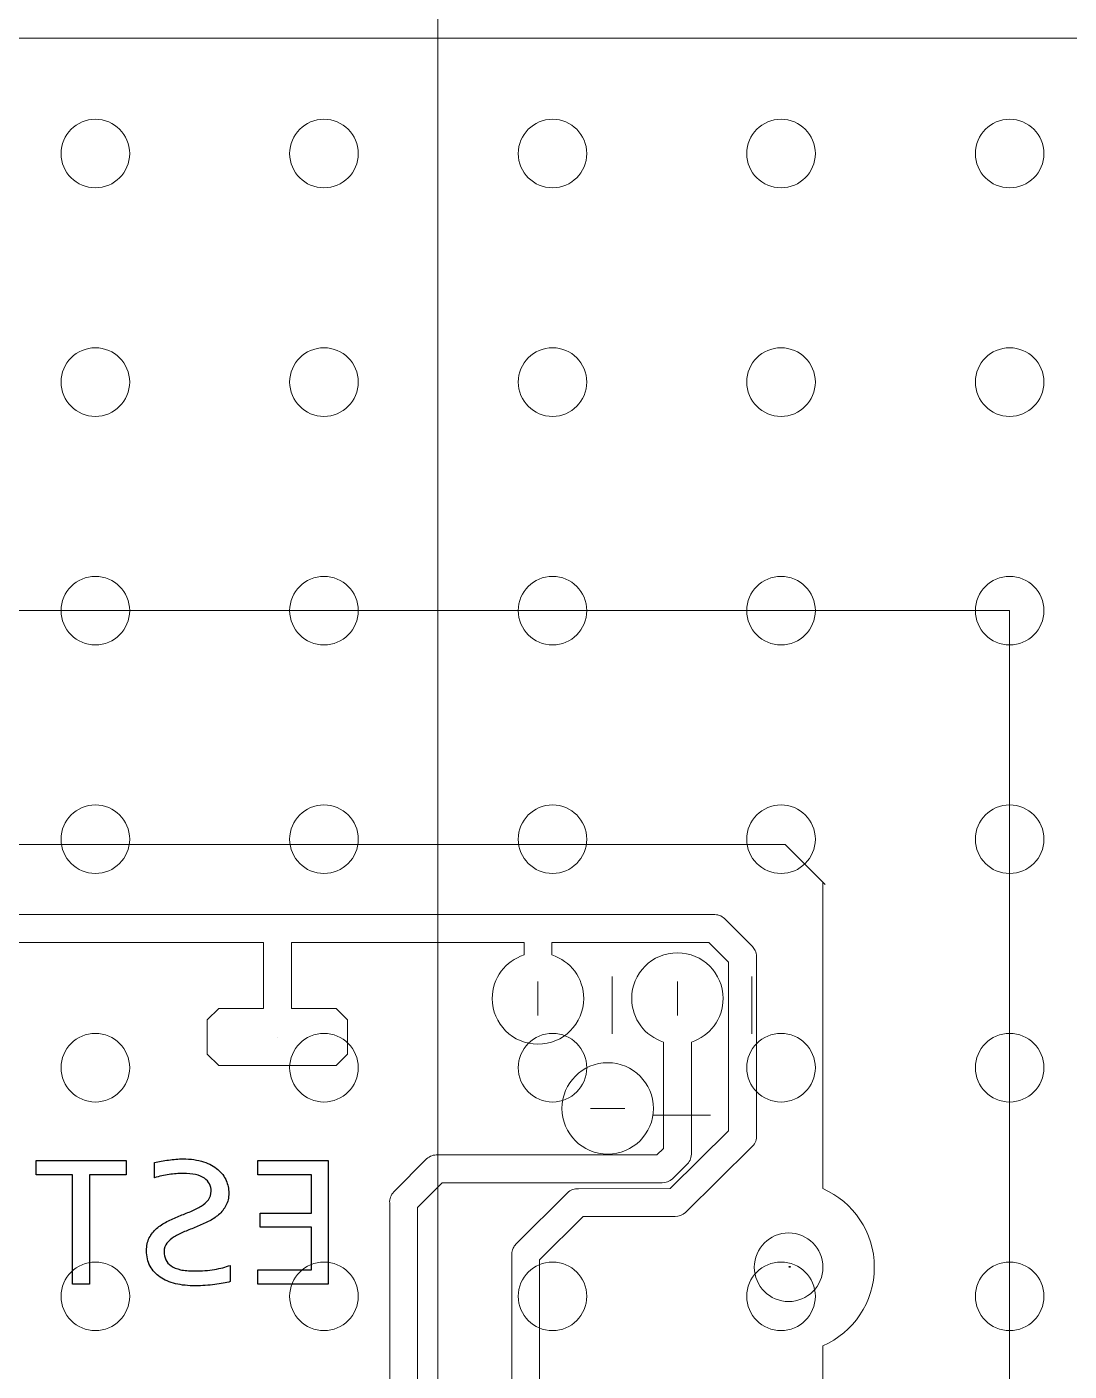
# Model space of a CAD drawing. Header units: millimetres. Extents: x -343 to 152, y -236 to 152.
# Drawn here: x -18.1 to 27.5, y -58.4 to 0.4 of the extents above; entities that cross this region are included whole.
import ezdxf

# ---------------------------------------------------------------- set-up
doc = ezdxf.new("R2010")
doc.units = ezdxf.units.MM
doc.header["$MEASUREMENT"] = 0
doc.layers.add('Layer 1', color=7, linetype='Continuous')

msp = doc.modelspace()

# ---------------------------------------------------------------- linework, layer by layer
at = {"layer": 'Layer 1', "color": 202, "lineweight": 9}
msp.add_ellipse((15.2716, -53.8397), major_axis=(0, 1.5), ratio=1, dxfattribs=at)
at = {"layer": 'Layer 1', "color": 1, "lineweight": 20}
msp.add_open_spline([(-152.5693, -152.5693), (-152.5693, -152.5693), (152.4307, -152.5693), (152.4307, -152.5693), (152.4307, -152.5693), (152.4307, 152.4307), (152.4307, 152.4307), (152.4307, 152.4307), (-152.5693, 152.4307), (-152.5693, 152.4307), (-152.5693, 152.4307), (-152.5693, -152.5693), (-152.5693, -152.5693)], degree=3, knots=[0, 0, 0, 0, 0.25, 0.25, 0.25, 0.5, 0.5, 0.5, 0.75, 0.75, 0.75, 1, 1, 1, 1], dxfattribs=at)
for points in [[(-0.0694, 144.889), (-0.0694, 144.889), (-0.0694, -135.111), (-0.0694, -135.111)], [(-135.0579, -0.0694), (-135.0579, -0.0694), (144.9421, -0.0694), (144.9421, -0.0694)]]:
    msp.add_open_spline(points, degree=3, dxfattribs=at)
at = {"layer": 'Layer 1', "color": 253, "lineweight": 9}
for points in [[(-15.0579, -3.611), (-15.8864, -3.611), (-16.5579, -4.2826), (-16.5579, -5.1109), (-16.5579, -5.9393), (-15.8864, -6.611), (-15.0579, -6.611), (-14.2295, -6.611), (-13.558, -5.9393), (-13.558, -5.1109), (-13.558, -4.2826), (-14.2295, -3.611), (-15.0579, -3.611)], [(-5.058, -3.611), (-5.8863, -3.611), (-6.558, -4.2826), (-6.558, -5.1109), (-6.558, -5.9393), (-5.8863, -6.611), (-5.058, -6.611), (-4.2296, -6.611), (-3.5579, -5.9393), (-3.5579, -5.1109), (-3.5579, -4.2826), (-4.2296, -3.611), (-5.058, -3.611)], [(4.9421, -3.611), (4.1137, -3.611), (3.442, -4.2826), (3.442, -5.1109), (3.442, -5.9393), (4.1137, -6.611), (4.9421, -6.611), (5.7705, -6.611), (6.442, -5.9393), (6.442, -5.1109), (6.442, -4.2826), (5.7705, -3.611), (4.9421, -3.611)], [(14.942, -3.611), (14.1136, -3.611), (13.4421, -4.2826), (13.4421, -5.1109), (13.4421, -5.9393), (14.1136, -6.611), (14.942, -6.611), (15.7704, -6.611), (16.4421, -5.9393), (16.4421, -5.1109), (16.4421, -4.2826), (15.7704, -3.611), (14.942, -3.611)], [(24.9421, -3.611), (24.1137, -3.611), (23.442, -4.2826), (23.442, -5.1109), (23.442, -5.9393), (24.1137, -6.611), (24.9421, -6.611), (25.7704, -6.611), (26.4421, -5.9393), (26.4421, -5.1109), (26.4421, -4.2826), (25.7704, -3.611), (24.9421, -3.611)], [(-15.0579, -13.6109), (-15.8864, -13.6109), (-16.5579, -14.2826), (-16.5579, -15.111), (-16.5579, -15.9394), (-15.8864, -16.6109), (-15.0579, -16.6109), (-14.2295, -16.6109), (-13.558, -15.9394), (-13.558, -15.111), (-13.558, -14.2826), (-14.2295, -13.6109), (-15.0579, -13.6109)], [(-5.058, -13.6109), (-5.8863, -13.6109), (-6.558, -14.2826), (-6.558, -15.111), (-6.558, -15.9394), (-5.8863, -16.6109), (-5.058, -16.6109), (-4.2296, -16.6109), (-3.5579, -15.9394), (-3.5579, -15.111), (-3.5579, -14.2826), (-4.2296, -13.6109), (-5.058, -13.6109)], [(4.9421, -13.6109), (4.1137, -13.6109), (3.442, -14.2826), (3.442, -15.111), (3.442, -15.9394), (4.1137, -16.6109), (4.9421, -16.6109), (5.7705, -16.6109), (6.442, -15.9394), (6.442, -15.111), (6.442, -14.2826), (5.7705, -13.6109), (4.9421, -13.6109)], [(14.942, -13.6109), (14.1136, -13.6109), (13.4421, -14.2826), (13.4421, -15.111), (13.4421, -15.9394), (14.1136, -16.6109), (14.942, -16.6109), (15.7704, -16.6109), (16.4421, -15.9394), (16.4421, -15.111), (16.4421, -14.2826), (15.7704, -13.6109), (14.942, -13.6109)], [(24.9421, -13.6109), (24.1137, -13.6109), (23.442, -14.2826), (23.442, -15.111), (23.442, -15.9394), (24.1137, -16.6109), (24.9421, -16.6109), (25.7704, -16.6109), (26.4421, -15.9394), (26.4421, -15.111), (26.4421, -14.2826), (25.7704, -13.6109), (24.9421, -13.6109)], [(-15.0579, -23.611), (-15.8864, -23.611), (-16.5579, -24.2825), (-16.5579, -25.1109), (-16.5579, -25.9394), (-15.8864, -26.6109), (-15.0579, -26.6109), (-14.2295, -26.6109), (-13.558, -25.9394), (-13.558, -25.1109), (-13.558, -24.2825), (-14.2295, -23.611), (-15.0579, -23.611)], [(-5.058, -23.611), (-5.8863, -23.611), (-6.558, -24.2825), (-6.558, -25.1109), (-6.558, -25.9394), (-5.8863, -26.6109), (-5.058, -26.6109), (-4.2296, -26.6109), (-3.5579, -25.9394), (-3.5579, -25.1109), (-3.5579, -24.2825), (-4.2296, -23.611), (-5.058, -23.611)], [(4.9421, -23.611), (4.1137, -23.611), (3.442, -24.2825), (3.442, -25.1109), (3.442, -25.9394), (4.1137, -26.6109), (4.9421, -26.6109), (5.7705, -26.6109), (6.442, -25.9394), (6.442, -25.1109), (6.442, -24.2825), (5.7705, -23.611), (4.9421, -23.611)], [(14.942, -23.611), (14.1136, -23.611), (13.4421, -24.2825), (13.4421, -25.1109), (13.4421, -25.9394), (14.1136, -26.6109), (14.942, -26.6109), (15.7704, -26.6109), (16.4421, -25.9394), (16.4421, -25.1109), (16.4421, -24.2825), (15.7704, -23.611), (14.942, -23.611)], [(24.9421, -23.611), (24.1137, -23.611), (23.442, -24.2825), (23.442, -25.1109), (23.442, -25.9394), (24.1137, -26.6109), (24.9421, -26.6109), (25.7704, -26.6109), (26.4421, -25.9394), (26.4421, -25.1109), (26.4421, -24.2825), (25.7704, -23.611), (24.9421, -23.611)], [(-15.0579, -33.6109), (-15.8864, -33.6109), (-16.5579, -34.2826), (-16.5579, -35.111), (-16.5579, -35.9393), (-15.8864, -36.611), (-15.0579, -36.611), (-14.2295, -36.611), (-13.558, -35.9393), (-13.558, -35.111), (-13.558, -34.2826), (-14.2295, -33.6109), (-15.0579, -33.6109)], [(-5.058, -33.6109), (-5.8863, -33.6109), (-6.558, -34.2826), (-6.558, -35.111), (-6.558, -35.9393), (-5.8863, -36.611), (-5.058, -36.611), (-4.2296, -36.611), (-3.5579, -35.9393), (-3.5579, -35.111), (-3.5579, -34.2826), (-4.2296, -33.6109), (-5.058, -33.6109)], [(4.9421, -33.6109), (4.1137, -33.6109), (3.442, -34.2826), (3.442, -35.111), (3.442, -35.9393), (4.1137, -36.611), (4.9421, -36.611), (5.7705, -36.611), (6.442, -35.9393), (6.442, -35.111), (6.442, -34.2826), (5.7705, -33.6109), (4.9421, -33.6109)], [(14.942, -33.6109), (14.1136, -33.6109), (13.4421, -34.2826), (13.4421, -35.111), (13.4421, -35.9393), (14.1136, -36.611), (14.942, -36.611), (15.7704, -36.611), (16.4421, -35.9393), (16.4421, -35.111), (16.4421, -34.2826), (15.7704, -33.6109), (14.942, -33.6109)], [(24.9421, -33.6109), (24.1137, -33.6109), (23.442, -34.2826), (23.442, -35.111), (23.442, -35.9393), (24.1137, -36.611), (24.9421, -36.611), (25.7704, -36.611), (26.4421, -35.9393), (26.4421, -35.111), (26.4421, -34.2826), (25.7704, -33.6109), (24.9421, -33.6109)], [(-15.0579, -43.611), (-15.8864, -43.611), (-16.5579, -44.2825), (-16.5579, -45.1109), (-16.5579, -45.9394), (-15.8864, -46.6109), (-15.0579, -46.6109), (-14.2295, -46.6109), (-13.558, -45.9394), (-13.558, -45.1109), (-13.558, -44.2825), (-14.2295, -43.611), (-15.0579, -43.611)], [(-5.058, -43.611), (-5.8863, -43.611), (-6.558, -44.2825), (-6.558, -45.1109), (-6.558, -45.9394), (-5.8863, -46.6109), (-5.058, -46.6109), (-4.2296, -46.6109), (-3.5579, -45.9394), (-3.5579, -45.1109), (-3.5579, -44.2825), (-4.2296, -43.611), (-5.058, -43.611)], [(4.9421, -43.611), (4.1137, -43.611), (3.442, -44.2825), (3.442, -45.1109), (3.442, -45.9394), (4.1137, -46.6109), (4.9421, -46.6109), (5.7705, -46.6109), (6.442, -45.9394), (6.442, -45.1109), (6.442, -44.2825), (5.7705, -43.611), (4.9421, -43.611)], [(14.942, -43.611), (14.1136, -43.611), (13.4421, -44.2825), (13.4421, -45.1109), (13.4421, -45.9394), (14.1136, -46.6109), (14.942, -46.6109), (15.7704, -46.6109), (16.4421, -45.9394), (16.4421, -45.1109), (16.4421, -44.2825), (15.7704, -43.611), (14.942, -43.611)], [(24.9421, -43.611), (24.1137, -43.611), (23.442, -44.2825), (23.442, -45.1109), (23.442, -45.9394), (24.1137, -46.6109), (24.9421, -46.6109), (25.7704, -46.6109), (26.4421, -45.9394), (26.4421, -45.1109), (26.4421, -44.2825), (25.7704, -43.611), (24.9421, -43.611)], [(-15.0579, -53.6109), (-15.8864, -53.6109), (-16.5579, -54.2826), (-16.5579, -55.1109), (-16.5579, -55.9393), (-15.8864, -56.611), (-15.0579, -56.611), (-14.2295, -56.611), (-13.558, -55.9393), (-13.558, -55.1109), (-13.558, -54.2826), (-14.2295, -53.6109), (-15.0579, -53.6109)], [(-5.058, -53.6109), (-5.8863, -53.6109), (-6.558, -54.2826), (-6.558, -55.1109), (-6.558, -55.9393), (-5.8863, -56.611), (-5.058, -56.611), (-4.2296, -56.611), (-3.5579, -55.9393), (-3.5579, -55.1109), (-3.5579, -54.2826), (-4.2296, -53.6109), (-5.058, -53.6109)], [(4.9421, -53.6109), (4.1137, -53.6109), (3.442, -54.2826), (3.442, -55.1109), (3.442, -55.9393), (4.1137, -56.611), (4.9421, -56.611), (5.7705, -56.611), (6.442, -55.9393), (6.442, -55.1109), (6.442, -54.2826), (5.7705, -53.6109), (4.9421, -53.6109)], [(14.942, -53.6109), (14.1136, -53.6109), (13.4421, -54.2826), (13.4421, -55.1109), (13.4421, -55.9393), (14.1136, -56.611), (14.942, -56.611), (15.7704, -56.611), (16.4421, -55.9393), (16.4421, -55.1109), (16.4421, -54.2826), (15.7704, -53.6109), (14.942, -53.6109)], [(24.9421, -53.6109), (24.1137, -53.6109), (23.442, -54.2826), (23.442, -55.1109), (23.442, -55.9393), (24.1137, -56.611), (24.9421, -56.611), (25.7704, -56.611), (26.4421, -55.9393), (26.4421, -55.1109), (26.4421, -54.2826), (25.7704, -53.6109), (24.9421, -53.6109)]]:
    msp.add_open_spline(points, degree=3, knots=[0, 0, 0, 0, 0.25, 0.25, 0.25, 0.5, 0.5, 0.5, 0.75, 0.75, 0.75, 1, 1, 1, 1], dxfattribs=at)
at = {"layer": 'Layer 1', "lineweight": 9}
for points, knots in [([(24.9421, -125.1109), (24.9421, -125.1109), (24.9421, -25.1109), (24.9421, -25.1109), (24.9421, -25.1109), (-125.0579, -25.1109), (-125.0579, -25.1109), (-125.0579, -25.1109), (-125.0579, -125.1109), (-125.0579, -125.1109), (-125.0579, -125.1109), (24.9421, -125.1109), (24.9421, -125.1109)], [0, 0, 0, 0, 0.25, 0.25, 0.25, 0.5, 0.5, 0.5, 0.75, 0.75, 0.75, 1, 1, 1, 1]), ([(6.3067, -42.0809), (6.3067, -43.1855), (5.4113, -44.0809), (4.3067, -44.0809), (3.2021, -44.0809), (2.3067, -43.1855), (2.3067, -42.0809), (2.3067, -41.1889), (2.8906, -40.4334), (3.6971, -40.1756), (3.6971, -40.1756), (3.6971, -39.6263), (3.6971, -39.6263), (3.6971, -39.6263), (-6.4835, -39.6265), (-6.4835, -39.6265), (-6.4835, -39.6265), (-6.4835, -42.5167), (-6.4835, -42.5167), (-6.4835, -42.5167), (-4.5249, -42.5167), (-4.5249, -42.5167), (-4.5249, -42.5167), (-4.0249, -43.0167), (-4.0249, -43.0167), (-4.0249, -43.0167), (-4.0249, -44.5167), (-4.0249, -44.5167), (-4.0249, -44.5167), (-4.5249, -45.0167), (-4.5249, -45.0167), (-4.5249, -45.0167), (-9.6613, -45.0167), (-9.6613, -45.0167), (-9.6613, -45.0167), (-10.1613, -44.5167), (-10.1613, -44.5167), (-10.1613, -44.5167), (-10.1613, -43.0167), (-10.1613, -43.0167), (-10.1613, -43.0167), (-9.6613, -42.5167), (-9.6613, -42.5167), (-9.6613, -42.5167), (-7.7027, -42.5167), (-7.7027, -42.5167), (-7.7027, -42.5167), (-7.7027, -39.6265), (-7.7027, -39.6265), (-7.7027, -39.6265), (-25.3817, -39.6269), (-25.3817, -39.6269), (-25.3817, -39.6269), (-33.6838, -47.9298), (-33.6838, -47.9298), (-33.6838, -47.9298), (-33.6832, -54.8824), (-33.6832, -54.8824), (-33.6683, -55.0554), (-33.727, -55.2336), (-33.8594, -55.366), (-33.8594, -55.366), (-69.7607, -91.2673), (-69.7607, -91.2673), (-69.7607, -91.2673), (-69.7607, -96.5824), (-69.7607, -96.5824), (-69.7607, -96.6741), (-69.781, -96.761), (-69.8174, -96.8392), (-69.8524, -96.9128), (-69.8857, -96.9558), (-69.9414, -97.0155), (-69.9414, -97.0155), (-71.9429, -99.017), (-71.9429, -99.017), (-71.9429, -99.017), (-71.9429, -99.1141), (-71.9429, -99.1141), (-71.9429, -99.1141), (-71.8025, -99.1141), (-71.8025, -99.1141), (-71.8025, -99.1141), (-71.3025, -99.6141), (-71.3025, -99.6141), (-71.3025, -99.6141), (-71.3025, -104.7505), (-71.3025, -104.7505), (-71.3025, -104.7505), (-71.8025, -105.2505), (-71.8025, -105.2505), (-71.8025, -105.2505), (-73.3025, -105.2505), (-73.3025, -105.2505), (-73.3025, -105.2505), (-73.8025, -104.7505), (-73.8025, -104.7505), (-73.8025, -104.7505), (-73.8025, -99.6141), (-73.8025, -99.6141), (-73.8025, -99.6141), (-73.3025, -99.1141), (-73.3025, -99.1141), (-73.3025, -99.1141), (-73.1621, -99.1141), (-73.1621, -99.1141), (-73.1621, -99.1141), (-73.1621, -98.7646), (-73.1621, -98.7646), (-73.1621, -98.6729), (-73.1418, -98.586), (-73.1054, -98.5078), (-73.0704, -98.4342), (-73.0371, -98.3912), (-72.9814, -98.3315), (-72.9814, -98.3315), (-70.9799, -96.33), (-70.9799, -96.33), (-70.9799, -96.33), (-70.9799, -91.0149), (-70.9799, -91.0149), (-70.9799, -90.9232), (-70.9596, -90.8363), (-70.9232, -90.7581), (-70.8882, -90.6845), (-70.8549, -90.6415), (-70.7992, -90.5818), (-70.7992, -90.5818), (-34.8976, -54.6802), (-34.8976, -54.6802), (-34.8976, -54.6802), (-34.8982, -47.7276), (-34.8982, -47.7276), (-34.9131, -47.5546), (-34.8544, -47.3764), (-34.722, -47.244), (-34.722, -47.244), (-26.0674, -38.5886), (-26.0674, -38.5886), (-25.9347, -38.4559), (-25.756, -38.3972), (-25.5826, -38.4125), (-25.5826, -38.4125), (-7.1482, -38.4121), (-7.1482, -38.4121), (-7.1482, -38.4121), (-7.0931, -38.4096), (-7.0931, -38.4096), (-7.0931, -38.4096), (-7.038, -38.4121), (-7.038, -38.4121), (-7.038, -38.4121), (4.2509, -38.4119), (4.2509, -38.4119), (4.2509, -38.4119), (4.3067, -38.4093), (4.3067, -38.4093), (4.3067, -38.4093), (4.3624, -38.4119), (4.3624, -38.4119), (4.3624, -38.4119), (11.982, -38.4117), (11.982, -38.4117), (12.155, -38.3968), (12.3332, -38.4555), (12.4656, -38.5879), (12.4656, -38.5879), (13.6849, -39.8072), (13.6849, -39.8072), (13.7415, -39.8678), (13.7731, -39.9094), (13.8091, -39.9837), (13.8453, -40.0617), (13.8656, -40.1486), (13.8656, -40.2403), (13.8656, -40.2403), (13.8656, -48.1236), (13.8656, -48.1236), (13.8656, -48.3096), (13.7822, -48.4761), (13.6509, -48.5879), (13.6509, -48.5879), (10.7619, -51.4407), (10.7619, -51.4407), (10.636, -51.5645), (10.4697, -51.6223), (10.3061, -51.6143), (10.3061, -51.6143), (6.2807, -51.6199), (6.2807, -51.6199), (6.2807, -51.6199), (4.38, -53.5206), (4.38, -53.5206), (4.38, -53.5206), (4.38, -60.1211), (4.38, -60.1211), (4.38, -60.1211), (6.3386, -60.1211), (6.3386, -60.1211), (6.3386, -60.1211), (6.8386, -60.6211), (6.8386, -60.6211), (6.8386, -60.6211), (6.8386, -62.1211), (6.8386, -62.1211), (6.8386, -62.1211), (6.3386, -62.6211), (6.3386, -62.6211), (6.3386, -62.6211), (4.38, -62.6211), (4.38, -62.6211), (4.38, -62.6211), (4.38, -65.5107), (4.38, -65.5107), (4.38, -65.5107), (8.2584, -69.3891), (8.2584, -69.3891), (8.315, -69.4497), (8.3466, -69.4913), (8.3826, -69.5656), (8.4188, -69.6436), (8.4391, -69.7305), (8.4391, -69.8222), (8.4391, -69.8222), (8.4391, -72.528), (8.4391, -72.528), (8.4391, -72.6197), (8.4188, -72.7066), (8.3824, -72.7848), (8.3474, -72.8584), (8.3141, -72.9014), (8.2584, -72.9611), (8.2584, -72.9611), (7.2638, -73.9557), (7.2638, -73.9557), (7.1314, -74.0881), (6.9533, -74.1468), (6.7803, -74.1319), (6.7803, -74.1319), (-13.7852, -74.1333), (-13.7852, -74.1333), (-13.7852, -74.1333), (-14.9604, -75.3079), (-14.9604, -75.3079), (-14.9604, -75.3079), (-14.9599, -78.4228), (-14.9599, -78.4228), (-14.9599, -78.4228), (-14.8183, -78.4228), (-14.8183, -78.4228), (-14.8183, -78.4228), (-14.3183, -78.9228), (-14.3183, -78.9228), (-14.3183, -78.9228), (-14.3183, -84.0592), (-14.3183, -84.0592), (-14.3183, -84.0592), (-14.8183, -84.5592), (-14.8183, -84.5592), (-14.8183, -84.5592), (-16.3183, -84.5592), (-16.3183, -84.5592), (-16.3183, -84.5592), (-16.8183, -84.0592), (-16.8183, -84.0592), (-16.8183, -84.0592), (-16.8183, -78.9228), (-16.8183, -78.9228), (-16.8183, -78.9228), (-16.3183, -78.4228), (-16.3183, -78.4228), (-16.3183, -78.4228), (-16.1743, -78.4228), (-16.1743, -78.4228), (-16.1743, -78.4228), (-16.1747, -75.6628), (-16.1747, -75.6628), (-16.1747, -75.6628), (-25.5318, -75.6647), (-25.5318, -75.6647), (-25.7049, -75.6796), (-25.8831, -75.6209), (-26.0155, -75.4885), (-26.0155, -75.4885), (-28.5321, -72.9719), (-28.5321, -72.9719), (-28.5321, -72.9719), (-32.968, -72.9705), (-32.968, -72.9705), (-32.968, -72.9705), (-32.968, -73.1123), (-32.968, -73.1123), (-32.968, -73.1123), (-33.468, -73.6123), (-33.468, -73.6123), (-33.468, -73.6123), (-38.6044, -73.6123), (-38.6044, -73.6123), (-38.6044, -73.6123), (-39.1044, -73.1123), (-39.1044, -73.1123), (-39.1044, -73.1123), (-39.1044, -71.6123), (-39.1044, -71.6123), (-39.1044, -71.6123), (-38.6044, -71.1123), (-38.6044, -71.1123), (-38.6044, -71.1123), (-33.468, -71.1123), (-33.468, -71.1123), (-33.468, -71.1123), (-32.968, -71.6123), (-32.968, -71.6123), (-32.968, -71.6123), (-32.968, -71.7562), (-32.968, -71.7562), (-32.968, -71.7562), (-28.3296, -71.7576), (-28.3296, -71.7576), (-28.1566, -71.7428), (-27.9785, -71.8015), (-27.8462, -71.9338), (-27.8462, -71.9338), (-25.3298, -74.4502), (-25.3298, -74.4502), (-25.3298, -74.4502), (-15.82, -74.4484), (-15.82, -74.4484), (-15.82, -74.4484), (-14.4661, -73.0951), (-14.4661, -73.0951), (-14.3408, -72.9705), (-14.1747, -72.9118), (-14.011, -72.9189), (-14.011, -72.9189), (6.578, -72.9175), (6.578, -72.9175), (6.578, -72.9175), (7.2199, -72.2756), (7.2199, -72.2756), (7.2199, -72.2756), (7.2199, -70.0746), (7.2199, -70.0746), (7.2199, -70.0746), (3.3415, -66.1962), (3.3415, -66.1962), (3.2849, -66.1356), (3.2533, -66.094), (3.2173, -66.0197), (3.1811, -65.9417), (3.1608, -65.8548), (3.1608, -65.7631), (3.1608, -65.7631), (3.1608, -62.6211), (3.1608, -62.6211), (3.1608, -62.6211), (1.2022, -62.6211), (1.2022, -62.6211), (1.2022, -62.6211), (0.7022, -62.1211), (0.7022, -62.1211), (0.7022, -62.1211), (0.7022, -60.6211), (0.7022, -60.6211), (0.7022, -60.6211), (1.2022, -60.1211), (1.2022, -60.1211), (1.2022, -60.1211), (3.1608, -60.1211), (3.1608, -60.1211), (3.1608, -60.1211), (3.1608, -53.2682), (3.1608, -53.2682), (3.1608, -53.1765), (3.1811, -53.0896), (3.2175, -53.0114), (3.2525, -52.9378), (3.2858, -52.8948), (3.3415, -52.8351), (3.3415, -52.8351), (5.5946, -50.582), (5.5946, -50.582), (5.7268, -50.4498), (5.9046, -50.3911), (6.0773, -50.4057), (6.0773, -50.4057), (10.0854, -50.4002), (10.0854, -50.4002), (10.0854, -50.4002), (12.6464, -47.8713), (12.6464, -47.8713), (12.6464, -47.8713), (12.6464, -40.4927), (12.6464, -40.4927), (12.6464, -40.4927), (11.7798, -39.6261), (11.7798, -39.6261), (11.7798, -39.6261), (4.9163, -39.6263), (4.9163, -39.6263), (4.9163, -39.6263), (4.9163, -40.1756), (4.9163, -40.1756), (5.7228, -40.4334), (6.3067, -41.1889), (6.3067, -42.0809)], [0, 0, 0, 0, 0.0074074, 0.0074074, 0.0074074, 0.0148148, 0.0148148, 0.0148148, 0.0222222, 0.0222222, 0.0222222, 0.0296296, 0.0296296, 0.0296296, 0.037037, 0.037037, 0.037037, 0.0444444, 0.0444444, 0.0444444, 0.0518519, 0.0518519, 0.0518519, 0.0592593, 0.0592593, 0.0592593, 0.0666667, 0.0666667, 0.0666667, 0.0740741, 0.0740741, 0.0740741, 0.0814815, 0.0814815, 0.0814815, 0.0888889, 0.0888889, 0.0888889, 0.0962963, 0.0962963, 0.0962963, 0.1037037, 0.1037037, 0.1037037, 0.1111111, 0.1111111, 0.1111111, 0.1185185, 0.1185185, 0.1185185, 0.1259259, 0.1259259, 0.1259259, 0.1333333, 0.1333333, 0.1333333, 0.1407407, 0.1407407, 0.1407407, 0.1481481, 0.1481481, 0.1481481, 0.1555556, 0.1555556, 0.1555556, 0.162963, 0.162963, 0.162963, 0.1703704, 0.1703704, 0.1703704, 0.1777778, 0.1777778, 0.1777778, 0.1851852, 0.1851852, 0.1851852, 0.1925926, 0.1925926, 0.1925926, 0.2, 0.2, 0.2, 0.2074074, 0.2074074, 0.2074074, 0.2148148, 0.2148148, 0.2148148, 0.2222222, 0.2222222, 0.2222222, 0.2296296, 0.2296296, 0.2296296, 0.237037, 0.237037, 0.237037, 0.2444444, 0.2444444, 0.2444444, 0.2518519, 0.2518519, 0.2518519, 0.2592593, 0.2592593, 0.2592593, 0.2666667, 0.2666667, 0.2666667, 0.2740741, 0.2740741, 0.2740741, 0.2814815, 0.2814815, 0.2814815, 0.2888889, 0.2888889, 0.2888889, 0.2962963, 0.2962963, 0.2962963, 0.3037037, 0.3037037, 0.3037037, 0.3111111, 0.3111111, 0.3111111, 0.3185185, 0.3185185, 0.3185185, 0.3259259, 0.3259259, 0.3259259, 0.3333333, 0.3333333, 0.3333333, 0.3407407, 0.3407407, 0.3407407, 0.3481481, 0.3481481, 0.3481481, 0.3555556, 0.3555556, 0.3555556, 0.362963, 0.362963, 0.362963, 0.3703704, 0.3703704, 0.3703704, 0.3777778, 0.3777778, 0.3777778, 0.3851852, 0.3851852, 0.3851852, 0.3925926, 0.3925926, 0.3925926, 0.4, 0.4, 0.4, 0.4074074, 0.4074074, 0.4074074, 0.4148148, 0.4148148, 0.4148148, 0.4222222, 0.4222222, 0.4222222, 0.4296296, 0.4296296, 0.4296296, 0.437037, 0.437037, 0.437037, 0.4444444, 0.4444444, 0.4444444, 0.4518519, 0.4518519, 0.4518519, 0.4592593, 0.4592593, 0.4592593, 0.4666667, 0.4666667, 0.4666667, 0.4740741, 0.4740741, 0.4740741, 0.4814815, 0.4814815, 0.4814815, 0.4888889, 0.4888889, 0.4888889, 0.4962963, 0.4962963, 0.4962963, 0.5037037, 0.5037037, 0.5037037, 0.5111111, 0.5111111, 0.5111111, 0.5185185, 0.5185185, 0.5185185, 0.5259259, 0.5259259, 0.5259259, 0.5333333, 0.5333333, 0.5333333, 0.5407407, 0.5407407, 0.5407407, 0.5481481, 0.5481481, 0.5481481, 0.5555556, 0.5555556, 0.5555556, 0.562963, 0.562963, 0.562963, 0.5703704, 0.5703704, 0.5703704, 0.5777778, 0.5777778, 0.5777778, 0.5851852, 0.5851852, 0.5851852, 0.5925926, 0.5925926, 0.5925926, 0.6, 0.6, 0.6, 0.6074074, 0.6074074, 0.6074074, 0.6148148, 0.6148148, 0.6148148, 0.6222222, 0.6222222, 0.6222222, 0.6296296, 0.6296296, 0.6296296, 0.637037, 0.637037, 0.637037, 0.6444444, 0.6444444, 0.6444444, 0.6518519, 0.6518519, 0.6518519, 0.6592593, 0.6592593, 0.6592593, 0.6666667, 0.6666667, 0.6666667, 0.6740741, 0.6740741, 0.6740741, 0.6814815, 0.6814815, 0.6814815, 0.6888889, 0.6888889, 0.6888889, 0.6962963, 0.6962963, 0.6962963, 0.7037037, 0.7037037, 0.7037037, 0.7111111, 0.7111111, 0.7111111, 0.7185185, 0.7185185, 0.7185185, 0.7259259, 0.7259259, 0.7259259, 0.7333333, 0.7333333, 0.7333333, 0.7407407, 0.7407407, 0.7407407, 0.7481481, 0.7481481, 0.7481481, 0.7555556, 0.7555556, 0.7555556, 0.762963, 0.762963, 0.762963, 0.7703704, 0.7703704, 0.7703704, 0.7777778, 0.7777778, 0.7777778, 0.7851852, 0.7851852, 0.7851852, 0.7925926, 0.7925926, 0.7925926, 0.8, 0.8, 0.8, 0.8074074, 0.8074074, 0.8074074, 0.8148148, 0.8148148, 0.8148148, 0.8222222, 0.8222222, 0.8222222, 0.8296296, 0.8296296, 0.8296296, 0.837037, 0.837037, 0.837037, 0.8444444, 0.8444444, 0.8444444, 0.8518519, 0.8518519, 0.8518519, 0.8592593, 0.8592593, 0.8592593, 0.8666667, 0.8666667, 0.8666667, 0.8740741, 0.8740741, 0.8740741, 0.8814815, 0.8814815, 0.8814815, 0.8888889, 0.8888889, 0.8888889, 0.8962963, 0.8962963, 0.8962963, 0.9037037, 0.9037037, 0.9037037, 0.9111111, 0.9111111, 0.9111111, 0.9185185, 0.9185185, 0.9185185, 0.9259259, 0.9259259, 0.9259259, 0.9333333, 0.9333333, 0.9333333, 0.9407407, 0.9407407, 0.9407407, 0.9481481, 0.9481481, 0.9481481, 0.9555556, 0.9555556, 0.9555556, 0.962963, 0.962963, 0.962963, 0.9703704, 0.9703704, 0.9703704, 0.9777778, 0.9777778, 0.9777778, 0.9851852, 0.9851852, 0.9851852, 0.9925926, 0.9925926, 0.9925926, 1, 1, 1, 1]), ([(12.4067, -42.0809), (12.4067, -42.9729), (11.8228, -43.7284), (11.0163, -43.9862), (11.0163, -43.9862), (11.0163, -48.8991), (11.0163, -48.8991), (11.0163, -49.0851), (10.9329, -49.2516), (10.8016, -49.3634), (10.8016, -49.3634), (10.1879, -49.9694), (10.1879, -49.9694), (10.0629, -50.0923), (9.898, -50.1501), (9.7356, -50.1432), (9.7356, -50.1432), (0.1206, -50.1415), (0.1206, -50.1415), (0.1206, -50.1415), (-0.9665, -51.2286), (-0.9665, -51.2286), (-0.9665, -51.2286), (-0.966, -59.5272), (-0.966, -59.5272), (-0.9511, -59.7002), (-1.0098, -59.8784), (-1.1422, -60.0108), (-1.1422, -60.0108), (-2.7353, -61.604), (-2.7353, -61.604), (-2.8806, -61.7493), (-3.081, -61.8059), (-3.2692, -61.7738), (-3.2692, -61.7738), (-4.025, -61.7737), (-4.025, -61.7737), (-4.025, -61.7737), (-4.025, -61.9149), (-4.025, -61.9149), (-4.025, -61.9149), (-4.525, -62.4149), (-4.525, -62.4149), (-4.525, -62.4149), (-6.4856, -62.4149), (-6.4856, -62.4149), (-6.4856, -62.4149), (-6.4846, -66.0608), (-6.4846, -66.0608), (-6.4697, -66.2339), (-6.5284, -66.4122), (-6.6608, -66.5446), (-6.6608, -66.5446), (-7.5994, -67.4833), (-7.5994, -67.4833), (-7.5994, -67.4833), (-6.897, -68.185), (-6.897, -68.185), (-6.897, -68.185), (-5.8342, -68.1847), (-5.8342, -68.1847), (-5.8342, -68.1847), (-5.8342, -68.0411), (-5.8342, -68.0411), (-5.8342, -68.0411), (-5.3342, -67.5411), (-5.3342, -67.5411), (-5.3342, -67.5411), (-0.1978, -67.5411), (-0.1978, -67.5411), (-0.1978, -67.5411), (0.3022, -68.0411), (0.3022, -68.0411), (0.3022, -68.0411), (0.3022, -69.5411), (0.3022, -69.5411), (0.3022, -69.5411), (-0.1978, -70.0411), (-0.1978, -70.0411), (-0.1978, -70.0411), (-5.3342, -70.0411), (-5.3342, -70.0411), (-5.3342, -70.0411), (-5.8342, -69.5411), (-5.8342, -69.5411), (-5.8342, -69.5411), (-5.8342, -69.3992), (-5.8342, -69.3992), (-5.8342, -69.3992), (-7.1225, -69.3995), (-7.1225, -69.3995), (-7.2862, -69.4067), (-7.4524, -69.348), (-7.5778, -69.2233), (-7.5778, -69.2233), (-8.4589, -68.343), (-8.4589, -68.343), (-8.4589, -68.343), (-11.8757, -71.7602), (-11.8757, -71.7602), (-12.008, -71.8925), (-12.1861, -71.9513), (-12.3591, -71.9364), (-12.3591, -71.9364), (-16.3062, -71.9375), (-16.3062, -71.9375), (-16.3062, -71.9375), (-16.3062, -72.0811), (-16.3062, -72.0811), (-16.3062, -72.0811), (-16.8062, -72.5811), (-16.8062, -72.5811), (-16.8062, -72.5811), (-21.9426, -72.5811), (-21.9426, -72.5811), (-21.9426, -72.5811), (-22.4426, -72.0811), (-22.4426, -72.0811), (-22.4426, -72.0811), (-22.4426, -70.5811), (-22.4426, -70.5811), (-22.4426, -70.5811), (-21.9426, -70.0811), (-21.9426, -70.0811), (-21.9426, -70.0811), (-16.8062, -70.0811), (-16.8062, -70.0811), (-16.8062, -70.0811), (-16.3062, -70.5811), (-16.3062, -70.5811), (-16.3062, -70.5811), (-16.3062, -70.7231), (-16.3062, -70.7231), (-16.3062, -70.7231), (-12.5616, -70.7221), (-12.5616, -70.7221), (-12.5616, -70.7221), (-7.6991, -65.8589), (-7.6991, -65.8589), (-7.6991, -65.8589), (-7.7, -62.4149), (-7.7, -62.4149), (-7.7, -62.4149), (-9.6614, -62.4149), (-9.6614, -62.4149), (-9.6614, -62.4149), (-10.1614, -61.9149), (-10.1614, -61.9149), (-10.1614, -61.9149), (-10.1614, -61.7732), (-10.1614, -61.7732), (-10.1614, -61.7732), (-36.909, -61.771), (-36.909, -61.771), (-36.909, -61.771), (-48.7533, -73.6153), (-48.7533, -73.6153), (-48.7533, -73.6153), (-48.7531, -74.7819), (-48.7531, -74.7819), (-48.7531, -74.7819), (-46.792, -74.7819), (-46.792, -74.7819), (-46.792, -74.7819), (-46.292, -75.2819), (-46.292, -75.2819), (-46.292, -75.2819), (-46.292, -76.7819), (-46.292, -76.7819), (-46.292, -76.7819), (-46.792, -77.2819), (-46.792, -77.2819), (-46.792, -77.2819), (-51.9284, -77.2819), (-51.9284, -77.2819), (-51.9284, -77.2819), (-52.4284, -76.7819), (-52.4284, -76.7819), (-52.4284, -76.7819), (-52.4284, -75.2819), (-52.4284, -75.2819), (-52.4284, -75.2819), (-51.9284, -74.7819), (-51.9284, -74.7819), (-51.9284, -74.7819), (-49.9675, -74.7819), (-49.9675, -74.7819), (-49.9675, -74.7819), (-49.9677, -73.4132), (-49.9677, -73.4132), (-49.9826, -73.2401), (-49.9239, -73.0619), (-49.7915, -72.9295), (-49.7915, -72.9295), (-37.5948, -60.7328), (-37.5948, -60.7328), (-37.4624, -60.6004), (-37.2842, -60.5417), (-37.1112, -60.5566), (-37.1112, -60.5566), (-10.1614, -60.5588), (-10.1614, -60.5588), (-10.1614, -60.5588), (-10.1614, -60.4149), (-10.1614, -60.4149), (-10.1614, -60.4149), (-9.6614, -59.9149), (-9.6614, -59.9149), (-9.6614, -59.9149), (-4.525, -59.9149), (-4.525, -59.9149), (-4.525, -59.9149), (-4.025, -60.4149), (-4.025, -60.4149), (-4.025, -60.4149), (-4.025, -60.5593), (-4.025, -60.5593), (-4.025, -60.5593), (-3.4147, -60.5594), (-3.4147, -60.5594), (-3.4147, -60.5594), (-2.1804, -59.325), (-2.1804, -59.325), (-2.1804, -59.325), (-2.1809, -51.0264), (-2.1809, -51.0264), (-2.1958, -50.8534), (-2.1371, -50.6752), (-2.0047, -50.5428), (-2.0047, -50.5428), (-0.5652, -49.1033), (-0.5652, -49.1033), (-0.4328, -48.9709), (-0.2546, -48.9122), (-0.0815, -48.9271), (-0.0815, -48.9271), (9.5116, -48.9288), (9.5116, -48.9288), (9.5116, -48.9288), (9.7971, -48.6468), (9.7971, -48.6468), (9.7971, -48.6468), (9.7971, -43.9862), (9.7971, -43.9862), (8.9906, -43.7284), (8.4067, -42.9729), (8.4067, -42.0809), (8.4067, -40.9763), (9.3021, -40.0809), (10.4067, -40.0809), (11.5113, -40.0809), (12.4067, -40.9763), (12.4067, -42.0809)], [0, 0, 0, 0, 0.0119048, 0.0119048, 0.0119048, 0.0238095, 0.0238095, 0.0238095, 0.0357143, 0.0357143, 0.0357143, 0.047619, 0.047619, 0.047619, 0.0595238, 0.0595238, 0.0595238, 0.0714286, 0.0714286, 0.0714286, 0.0833333, 0.0833333, 0.0833333, 0.0952381, 0.0952381, 0.0952381, 0.1071429, 0.1071429, 0.1071429, 0.1190476, 0.1190476, 0.1190476, 0.1309524, 0.1309524, 0.1309524, 0.1428571, 0.1428571, 0.1428571, 0.1547619, 0.1547619, 0.1547619, 0.1666667, 0.1666667, 0.1666667, 0.1785714, 0.1785714, 0.1785714, 0.1904762, 0.1904762, 0.1904762, 0.202381, 0.202381, 0.202381, 0.2142857, 0.2142857, 0.2142857, 0.2261905, 0.2261905, 0.2261905, 0.2380952, 0.2380952, 0.2380952, 0.25, 0.25, 0.25, 0.2619048, 0.2619048, 0.2619048, 0.2738095, 0.2738095, 0.2738095, 0.2857143, 0.2857143, 0.2857143, 0.297619, 0.297619, 0.297619, 0.3095238, 0.3095238, 0.3095238, 0.3214286, 0.3214286, 0.3214286, 0.3333333, 0.3333333, 0.3333333, 0.3452381, 0.3452381, 0.3452381, 0.3571429, 0.3571429, 0.3571429, 0.3690476, 0.3690476, 0.3690476, 0.3809524, 0.3809524, 0.3809524, 0.3928571, 0.3928571, 0.3928571, 0.4047619, 0.4047619, 0.4047619, 0.4166667, 0.4166667, 0.4166667, 0.4285714, 0.4285714, 0.4285714, 0.4404762, 0.4404762, 0.4404762, 0.452381, 0.452381, 0.452381, 0.4642857, 0.4642857, 0.4642857, 0.4761905, 0.4761905, 0.4761905, 0.4880952, 0.4880952, 0.4880952, 0.5, 0.5, 0.5, 0.5119048, 0.5119048, 0.5119048, 0.5238095, 0.5238095, 0.5238095, 0.5357143, 0.5357143, 0.5357143, 0.547619, 0.547619, 0.547619, 0.5595238, 0.5595238, 0.5595238, 0.5714286, 0.5714286, 0.5714286, 0.5833333, 0.5833333, 0.5833333, 0.5952381, 0.5952381, 0.5952381, 0.6071429, 0.6071429, 0.6071429, 0.6190476, 0.6190476, 0.6190476, 0.6309524, 0.6309524, 0.6309524, 0.6428571, 0.6428571, 0.6428571, 0.6547619, 0.6547619, 0.6547619, 0.6666667, 0.6666667, 0.6666667, 0.6785714, 0.6785714, 0.6785714, 0.6904762, 0.6904762, 0.6904762, 0.702381, 0.702381, 0.702381, 0.7142857, 0.7142857, 0.7142857, 0.7261905, 0.7261905, 0.7261905, 0.7380952, 0.7380952, 0.7380952, 0.75, 0.75, 0.75, 0.7619048, 0.7619048, 0.7619048, 0.7738095, 0.7738095, 0.7738095, 0.7857143, 0.7857143, 0.7857143, 0.797619, 0.797619, 0.797619, 0.8095238, 0.8095238, 0.8095238, 0.8214286, 0.8214286, 0.8214286, 0.8333333, 0.8333333, 0.8333333, 0.8452381, 0.8452381, 0.8452381, 0.8571429, 0.8571429, 0.8571429, 0.8690476, 0.8690476, 0.8690476, 0.8809524, 0.8809524, 0.8809524, 0.8928571, 0.8928571, 0.8928571, 0.9047619, 0.9047619, 0.9047619, 0.9166667, 0.9166667, 0.9166667, 0.9285714, 0.9285714, 0.9285714, 0.9404762, 0.9404762, 0.9404762, 0.952381, 0.952381, 0.952381, 0.9642857, 0.9642857, 0.9642857, 0.9761905, 0.9761905, 0.9761905, 0.9880952, 0.9880952, 0.9880952, 1, 1, 1, 1])]:
    msp.add_open_spline(points, degree=3, knots=knots, dxfattribs=at)
at = {"layer": 'Layer 1', "color": 142, "lineweight": 9}
msp.add_open_spline([(16.8652, -37.0871), (16.8652, -37.0871), (15.1166, -35.3385), (15.1166, -35.3385), (15.1166, -35.3385), (-110.0957, -35.3385), (-110.0957, -35.3385), (-110.0957, -35.3385), (-115.3874, -40.6303), (-115.3874, -40.6303), (-115.3874, -40.6303), (-115.3874, -47.399), (-115.3874, -47.399), (-117.4585, -47.399), (-119.1374, -49.0779), (-119.1374, -51.149), (-119.1374, -53.2201), (-117.4585, -54.899), (-115.3874, -54.899), (-115.3874, -54.899), (-115.3874, -107.852), (-115.3874, -107.852), (-116.5403, -108.4916), (-117.3206, -109.7214), (-117.3206, -111.1333), (-117.3206, -113.2044), (-115.6417, -114.8833), (-113.5706, -114.8833), (-112.1587, -114.8833), (-110.9289, -114.103), (-110.2893, -112.9501), (-110.2893, -112.9501), (7.3655, -112.9501), (7.3655, -112.9501), (7.3655, -112.9501), (9.8363, -110.4793), (9.8363, -110.4793), (9.8363, -110.4793), (9.8363, -92.9828), (9.8363, -92.9828), (9.8363, -92.9828), (9.2963, -92.4428), (9.2963, -92.4428), (9.2963, -92.4428), (-10.6075, -92.4428), (-10.6075, -92.4428), (-10.6075, -92.4428), (-11.3183, -91.732), (-11.3183, -91.732), (-11.3183, -91.732), (-11.3183, -77.7226), (-11.3183, -77.7226), (-11.3183, -77.7226), (-10.67, -77.0743), (-10.67, -77.0743), (-10.67, -77.0743), (10.3833, -77.0743), (10.3833, -77.0743), (10.3833, -77.0743), (16.7716, -70.6859), (16.7716, -70.6859), (16.7716, -70.6859), (16.7716, -57.2777), (16.7716, -57.2777), (18.0959, -56.699), (19.0216, -55.3775), (19.0216, -53.8397), (19.0216, -52.3019), (18.0959, -50.9804), (16.7716, -50.4017), (16.7716, -50.4017), (16.7716, -36.9935), (16.7716, -36.9935)], degree=3, knots=[0, 0, 0, 0, 0.0416667, 0.0416667, 0.0416667, 0.0833333, 0.0833333, 0.0833333, 0.125, 0.125, 0.125, 0.1666667, 0.1666667, 0.1666667, 0.2083333, 0.2083333, 0.2083333, 0.25, 0.25, 0.25, 0.2916667, 0.2916667, 0.2916667, 0.3333333, 0.3333333, 0.3333333, 0.375, 0.375, 0.375, 0.4166667, 0.4166667, 0.4166667, 0.4583333, 0.4583333, 0.4583333, 0.5, 0.5, 0.5, 0.5416667, 0.5416667, 0.5416667, 0.5833333, 0.5833333, 0.5833333, 0.625, 0.625, 0.625, 0.6666667, 0.6666667, 0.6666667, 0.7083333, 0.7083333, 0.7083333, 0.75, 0.75, 0.75, 0.7916667, 0.7916667, 0.7916667, 0.8333333, 0.8333333, 0.8333333, 0.875, 0.875, 0.875, 0.9166667, 0.9166667, 0.9166667, 0.9583333, 0.9583333, 0.9583333, 1, 1, 1, 1], dxfattribs=at)
at = {"layer": 'Layer 1', "color": 2, "lineweight": 9}
for points in [[(7.5587, -41.1253), (7.5587, -41.1253), (7.5587, -43.6253), (7.5587, -43.6253)], [(13.6587, -41.1253), (13.6587, -41.1253), (13.6587, -43.6253), (13.6587, -43.6253)], [(9.3587, -47.1853), (9.3587, -47.1853), (11.8587, -47.1853), (11.8587, -47.1853)]]:
    msp.add_open_spline(points, degree=3, dxfattribs=at)
at = {"layer": 'Layer 1', "color": 3, "lineweight": 9}
for points in [[(4.3067, -41.3309), (4.3067, -41.3309), (4.3067, -42.8309), (4.3067, -42.8309)], [(4.3067, -42.8309), (4.3067, -42.8309), (4.3067, -41.3309), (4.3067, -41.3309)], [(10.4067, -41.3309), (10.4067, -41.3309), (10.4067, -42.8309), (10.4067, -42.8309)], [(10.4067, -42.8309), (10.4067, -42.8309), (10.4067, -41.3309), (10.4067, -41.3309)], [(6.6067, -46.8909), (6.6067, -46.8909), (8.1067, -46.8909), (8.1067, -46.8909)]]:
    msp.add_open_spline(points, degree=3, dxfattribs=at)
at = {"layer": 'Layer 1', "color": 5}
msp.add_open_spline([(-7.0948, -43.7667), (-7.0948, -43.7667), (-7.0948, -43.7702), (-7.0948, -43.7702), (-7.0948, -43.7702), (-7.0913, -43.7702), (-7.0913, -43.7702), (-7.0913, -43.7702), (-7.0913, -43.7667), (-7.0913, -43.7667), (-7.0913, -43.7667), (-7.0948, -43.7667), (-7.0948, -43.7667)], degree=3, knots=[0, 0, 0, 0, 0.25, 0.25, 0.25, 0.5, 0.5, 0.5, 0.75, 0.75, 0.75, 1, 1, 1, 1], dxfattribs=at)
at = {"layer": 'Layer 1', "color": 5, "lineweight": 9}
msp.add_open_spline([(-7.0948, -43.7667), (-7.0948, -43.7667), (-7.0948, -43.7702), (-7.0948, -43.7702), (-7.0948, -43.7702), (-7.0913, -43.7702), (-7.0913, -43.7702), (-7.0913, -43.7702), (-7.0913, -43.7667), (-7.0913, -43.7667), (-7.0913, -43.7667), (-7.0948, -43.7667), (-7.0948, -43.7667)], degree=3, knots=[0, 0, 0, 0, 0.25, 0.25, 0.25, 0.5, 0.5, 0.5, 0.75, 0.75, 0.75, 1, 1, 1, 1], dxfattribs=at)
at = {"layer": 'Layer 1', "color": 250, "lineweight": 9}
msp.add_open_spline([(7.3567, -44.8909), (8.4613, -44.8909), (9.3567, -45.7863), (9.3567, -46.8909), (9.3567, -47.9955), (8.4613, -48.8909), (7.3567, -48.8909), (6.2521, -48.8909), (5.3567, -47.9955), (5.3567, -46.8909), (5.3567, -45.7863), (6.2521, -44.8909), (7.3567, -44.8909)], degree=3, knots=[0, 0, 0, 0, 0.25, 0.25, 0.25, 0.5, 0.5, 0.5, 0.75, 0.75, 0.75, 1, 1, 1, 1], dxfattribs=at)
at = {"layer": 'Layer 1', "color": 29}
for points, knots in [([(-17.6536, -49.8034), (-17.6536, -49.8034), (-16.0534, -49.8034), (-16.0534, -49.8034), (-16.0534, -49.8034), (-16.0534, -54.5786), (-16.0534, -54.5786), (-16.0534, -54.5786), (-15.3083, -54.5786), (-15.3083, -54.5786), (-15.3083, -54.5786), (-15.3083, -49.8034), (-15.3083, -49.8034), (-15.3083, -49.8034), (-13.7081, -49.8034), (-13.7081, -49.8034), (-13.7081, -49.8034), (-13.7081, -49.1768), (-13.7081, -49.1768), (-13.7081, -49.1768), (-17.6536, -49.1768), (-17.6536, -49.1768), (-17.6536, -49.1768), (-17.6536, -49.8034), (-17.6536, -49.8034)], [0, 0, 0, 0, 0.125, 0.125, 0.125, 0.25, 0.25, 0.25, 0.375, 0.375, 0.375, 0.5, 0.5, 0.5, 0.625, 0.625, 0.625, 0.75, 0.75, 0.75, 0.875, 0.875, 0.875, 1, 1, 1, 1]), ([(-12.8205, -53.1167), (-12.8205, -53.3721), (-12.7683, -53.5979), (-12.6638, -53.7898), (-12.558, -53.9831), (-12.4127, -54.144), (-12.225, -54.2724), (-12.0373, -54.4008), (-11.8115, -54.4968), (-11.5477, -54.5603), (-11.2852, -54.6238), (-10.9945, -54.6548), (-10.677, -54.6548), (-10.5331, -54.6548), (-10.3905, -54.6492), (-10.2494, -54.6379), (-10.1069, -54.6266), (-9.97, -54.6139), (-9.8388, -54.5969), (-9.7076, -54.58), (-9.5848, -54.5603), (-9.4691, -54.5391), (-9.3534, -54.5165), (-9.2475, -54.4939), (-9.1544, -54.4685), (-9.1544, -54.4685), (-9.1544, -53.7573), (-9.1544, -53.7573), (-9.3618, -53.8335), (-9.5933, -53.8942), (-9.8515, -53.938), (-10.1097, -53.9817), (-10.4018, -54.0029), (-10.7306, -54.0029), (-10.9677, -54.0029), (-11.1695, -53.9845), (-11.336, -53.9478), (-11.5039, -53.9097), (-11.6394, -53.8547), (-11.7466, -53.7827), (-11.8525, -53.7094), (-11.9301, -53.6205), (-11.978, -53.516), (-12.026, -53.4116), (-12.05, -53.2917), (-12.05, -53.1576), (-12.05, -53.0108), (-12.0091, -52.8867), (-11.9287, -52.7837), (-11.8468, -52.6806), (-11.7396, -52.5875), (-11.6083, -52.5057), (-11.4757, -52.4252), (-11.3247, -52.3504), (-11.1554, -52.2827), (-10.986, -52.215), (-10.8125, -52.1458), (-10.6361, -52.0739), (-10.4597, -52.0019), (-10.2861, -51.9243), (-10.1168, -51.841), (-9.9474, -51.7564), (-9.7965, -51.6576), (-9.6652, -51.5433), (-9.5326, -51.4276), (-9.4253, -51.2935), (-9.3435, -51.1397), (-9.2631, -50.9845), (-9.2221, -50.801), (-9.2221, -50.5894), (-9.2221, -50.4045), (-9.2602, -50.2225), (-9.3378, -50.0433), (-9.4155, -49.8641), (-9.5354, -49.7046), (-9.6977, -49.5663), (-9.86, -49.4266), (-10.0688, -49.3137), (-10.3242, -49.2291), (-10.5796, -49.143), (-10.883, -49.1006), (-11.2372, -49.1006), (-11.3275, -49.1006), (-11.4263, -49.1049), (-11.5321, -49.1133), (-11.638, -49.1218), (-11.7466, -49.1331), (-11.8553, -49.1486), (-11.9639, -49.1627), (-12.0712, -49.1811), (-12.177, -49.1994), (-12.2843, -49.2192), (-12.383, -49.2389), (-12.4733, -49.2615), (-12.4733, -49.2615), (-12.4733, -49.9219), (-12.4733, -49.9219), (-12.2617, -49.8612), (-12.0486, -49.8147), (-11.8369, -49.7836), (-11.6239, -49.7512), (-11.4192, -49.7356), (-11.2203, -49.7356), (-10.7984, -49.7356), (-10.4893, -49.8062), (-10.2904, -49.9473), (-10.0914, -50.0884), (-9.9926, -50.2775), (-9.9926, -50.5146), (-9.9926, -50.6613), (-10.0335, -50.7869), (-10.114, -50.8914), (-10.1958, -50.9958), (-10.3031, -51.0903), (-10.4357, -51.1722), (-10.5669, -51.2554), (-10.7179, -51.3302), (-10.8873, -51.3979), (-11.0566, -51.4657), (-11.2302, -51.5348), (-11.4065, -51.6068), (-11.5829, -51.6788), (-11.7565, -51.7564), (-11.9258, -51.8424), (-12.0952, -51.9285), (-12.2462, -52.0287), (-12.3788, -52.1458), (-12.51, -52.263), (-12.6173, -52.4012), (-12.6991, -52.5579), (-12.7796, -52.7145), (-12.8205, -52.9008), (-12.8205, -53.1167)], [0, 0, 0, 0, 0.0227273, 0.0227273, 0.0227273, 0.0454545, 0.0454545, 0.0454545, 0.0681818, 0.0681818, 0.0681818, 0.0909091, 0.0909091, 0.0909091, 0.1136364, 0.1136364, 0.1136364, 0.1363636, 0.1363636, 0.1363636, 0.1590909, 0.1590909, 0.1590909, 0.1818182, 0.1818182, 0.1818182, 0.2045455, 0.2045455, 0.2045455, 0.2272727, 0.2272727, 0.2272727, 0.25, 0.25, 0.25, 0.2727273, 0.2727273, 0.2727273, 0.2954545, 0.2954545, 0.2954545, 0.3181818, 0.3181818, 0.3181818, 0.3409091, 0.3409091, 0.3409091, 0.3636364, 0.3636364, 0.3636364, 0.3863636, 0.3863636, 0.3863636, 0.4090909, 0.4090909, 0.4090909, 0.4318182, 0.4318182, 0.4318182, 0.4545455, 0.4545455, 0.4545455, 0.4772727, 0.4772727, 0.4772727, 0.5, 0.5, 0.5, 0.5227273, 0.5227273, 0.5227273, 0.5454545, 0.5454545, 0.5454545, 0.5681818, 0.5681818, 0.5681818, 0.5909091, 0.5909091, 0.5909091, 0.6136364, 0.6136364, 0.6136364, 0.6363636, 0.6363636, 0.6363636, 0.6590909, 0.6590909, 0.6590909, 0.6818182, 0.6818182, 0.6818182, 0.7045455, 0.7045455, 0.7045455, 0.7272727, 0.7272727, 0.7272727, 0.75, 0.75, 0.75, 0.7727273, 0.7727273, 0.7727273, 0.7954545, 0.7954545, 0.7954545, 0.8181818, 0.8181818, 0.8181818, 0.8409091, 0.8409091, 0.8409091, 0.8636364, 0.8636364, 0.8636364, 0.8863636, 0.8863636, 0.8863636, 0.9090909, 0.9090909, 0.9090909, 0.9318182, 0.9318182, 0.9318182, 0.9545455, 0.9545455, 0.9545455, 0.9772727, 0.9772727, 0.9772727, 1, 1, 1, 1]), ([(-7.945, -54.5786), (-7.945, -54.5786), (-4.8716, -54.5786), (-4.8716, -54.5786), (-4.8716, -54.5786), (-4.8716, -49.1768), (-4.8716, -49.1768), (-4.8716, -49.1768), (-7.945, -49.1768), (-7.945, -49.1768), (-7.945, -49.1768), (-7.945, -49.7949), (-7.945, -49.7949), (-7.945, -49.7949), (-5.6082, -49.7949), (-5.6082, -49.7949), (-5.6082, -49.7949), (-5.6082, -51.4713), (-5.6082, -51.4713), (-5.6082, -51.4713), (-7.8547, -51.4713), (-7.8547, -51.4713), (-7.8547, -51.4713), (-7.8547, -52.0894), (-7.8547, -52.0894), (-7.8547, -52.0894), (-5.6082, -52.0894), (-5.6082, -52.0894), (-5.6082, -52.0894), (-5.6082, -53.9521), (-5.6082, -53.9521), (-5.6082, -53.9521), (-7.945, -53.9521), (-7.945, -53.9521), (-7.945, -53.9521), (-7.945, -54.5786), (-7.945, -54.5786)], [0, 0, 0, 0, 0.0833333, 0.0833333, 0.0833333, 0.1666667, 0.1666667, 0.1666667, 0.25, 0.25, 0.25, 0.3333333, 0.3333333, 0.3333333, 0.4166667, 0.4166667, 0.4166667, 0.5, 0.5, 0.5, 0.5833333, 0.5833333, 0.5833333, 0.6666667, 0.6666667, 0.6666667, 0.75, 0.75, 0.75, 0.8333333, 0.8333333, 0.8333333, 0.9166667, 0.9166667, 0.9166667, 1, 1, 1, 1])]:
    msp.add_open_spline(points, degree=3, knots=knots, dxfattribs=at)
at = {"layer": 'Layer 1', "color": 29, "lineweight": 9}
for points, knots in [([(-17.6536, -49.8034), (-17.6536, -49.8034), (-16.0534, -49.8034), (-16.0534, -49.8034), (-16.0534, -49.8034), (-16.0534, -54.5786), (-16.0534, -54.5786), (-16.0534, -54.5786), (-15.3083, -54.5786), (-15.3083, -54.5786), (-15.3083, -54.5786), (-15.3083, -49.8034), (-15.3083, -49.8034), (-15.3083, -49.8034), (-13.7081, -49.8034), (-13.7081, -49.8034), (-13.7081, -49.8034), (-13.7081, -49.1768), (-13.7081, -49.1768), (-13.7081, -49.1768), (-17.6536, -49.1768), (-17.6536, -49.1768), (-17.6536, -49.1768), (-17.6536, -49.8034), (-17.6536, -49.8034)], [0, 0, 0, 0, 0.125, 0.125, 0.125, 0.25, 0.25, 0.25, 0.375, 0.375, 0.375, 0.5, 0.5, 0.5, 0.625, 0.625, 0.625, 0.75, 0.75, 0.75, 0.875, 0.875, 0.875, 1, 1, 1, 1]), ([(-12.8205, -53.1167), (-12.8205, -53.3721), (-12.7683, -53.5979), (-12.6638, -53.7898), (-12.558, -53.9831), (-12.4127, -54.144), (-12.225, -54.2724), (-12.0373, -54.4008), (-11.8115, -54.4968), (-11.5477, -54.5603), (-11.2852, -54.6238), (-10.9945, -54.6548), (-10.677, -54.6548), (-10.5331, -54.6548), (-10.3905, -54.6492), (-10.2494, -54.6379), (-10.1069, -54.6266), (-9.97, -54.6139), (-9.8388, -54.5969), (-9.7076, -54.58), (-9.5848, -54.5603), (-9.4691, -54.5391), (-9.3534, -54.5165), (-9.2475, -54.4939), (-9.1544, -54.4685), (-9.1544, -54.4685), (-9.1544, -53.7573), (-9.1544, -53.7573), (-9.3618, -53.8335), (-9.5933, -53.8942), (-9.8515, -53.938), (-10.1097, -53.9817), (-10.4018, -54.0029), (-10.7306, -54.0029), (-10.9677, -54.0029), (-11.1695, -53.9845), (-11.336, -53.9478), (-11.5039, -53.9097), (-11.6394, -53.8547), (-11.7466, -53.7827), (-11.8525, -53.7094), (-11.9301, -53.6205), (-11.978, -53.516), (-12.026, -53.4116), (-12.05, -53.2917), (-12.05, -53.1576), (-12.05, -53.0108), (-12.0091, -52.8867), (-11.9287, -52.7837), (-11.8468, -52.6806), (-11.7396, -52.5875), (-11.6083, -52.5057), (-11.4757, -52.4252), (-11.3247, -52.3504), (-11.1554, -52.2827), (-10.986, -52.215), (-10.8125, -52.1458), (-10.6361, -52.0739), (-10.4597, -52.0019), (-10.2861, -51.9243), (-10.1168, -51.841), (-9.9474, -51.7564), (-9.7965, -51.6576), (-9.6652, -51.5433), (-9.5326, -51.4276), (-9.4253, -51.2935), (-9.3435, -51.1397), (-9.2631, -50.9845), (-9.2221, -50.801), (-9.2221, -50.5894), (-9.2221, -50.4045), (-9.2602, -50.2225), (-9.3378, -50.0433), (-9.4155, -49.8641), (-9.5354, -49.7046), (-9.6977, -49.5663), (-9.86, -49.4266), (-10.0688, -49.3137), (-10.3242, -49.2291), (-10.5796, -49.143), (-10.883, -49.1006), (-11.2372, -49.1006), (-11.3275, -49.1006), (-11.4263, -49.1049), (-11.5321, -49.1133), (-11.638, -49.1218), (-11.7466, -49.1331), (-11.8553, -49.1486), (-11.9639, -49.1627), (-12.0712, -49.1811), (-12.177, -49.1994), (-12.2843, -49.2192), (-12.383, -49.2389), (-12.4733, -49.2615), (-12.4733, -49.2615), (-12.4733, -49.9219), (-12.4733, -49.9219), (-12.2617, -49.8612), (-12.0486, -49.8147), (-11.8369, -49.7836), (-11.6239, -49.7512), (-11.4192, -49.7356), (-11.2203, -49.7356), (-10.7984, -49.7356), (-10.4893, -49.8062), (-10.2904, -49.9473), (-10.0914, -50.0884), (-9.9926, -50.2775), (-9.9926, -50.5146), (-9.9926, -50.6613), (-10.0335, -50.7869), (-10.114, -50.8914), (-10.1958, -50.9958), (-10.3031, -51.0903), (-10.4357, -51.1722), (-10.5669, -51.2554), (-10.7179, -51.3302), (-10.8873, -51.3979), (-11.0566, -51.4657), (-11.2302, -51.5348), (-11.4065, -51.6068), (-11.5829, -51.6788), (-11.7565, -51.7564), (-11.9258, -51.8424), (-12.0952, -51.9285), (-12.2462, -52.0287), (-12.3788, -52.1458), (-12.51, -52.263), (-12.6173, -52.4012), (-12.6991, -52.5579), (-12.7796, -52.7145), (-12.8205, -52.9008), (-12.8205, -53.1167)], [0, 0, 0, 0, 0.0227273, 0.0227273, 0.0227273, 0.0454545, 0.0454545, 0.0454545, 0.0681818, 0.0681818, 0.0681818, 0.0909091, 0.0909091, 0.0909091, 0.1136364, 0.1136364, 0.1136364, 0.1363636, 0.1363636, 0.1363636, 0.1590909, 0.1590909, 0.1590909, 0.1818182, 0.1818182, 0.1818182, 0.2045455, 0.2045455, 0.2045455, 0.2272727, 0.2272727, 0.2272727, 0.25, 0.25, 0.25, 0.2727273, 0.2727273, 0.2727273, 0.2954545, 0.2954545, 0.2954545, 0.3181818, 0.3181818, 0.3181818, 0.3409091, 0.3409091, 0.3409091, 0.3636364, 0.3636364, 0.3636364, 0.3863636, 0.3863636, 0.3863636, 0.4090909, 0.4090909, 0.4090909, 0.4318182, 0.4318182, 0.4318182, 0.4545455, 0.4545455, 0.4545455, 0.4772727, 0.4772727, 0.4772727, 0.5, 0.5, 0.5, 0.5227273, 0.5227273, 0.5227273, 0.5454545, 0.5454545, 0.5454545, 0.5681818, 0.5681818, 0.5681818, 0.5909091, 0.5909091, 0.5909091, 0.6136364, 0.6136364, 0.6136364, 0.6363636, 0.6363636, 0.6363636, 0.6590909, 0.6590909, 0.6590909, 0.6818182, 0.6818182, 0.6818182, 0.7045455, 0.7045455, 0.7045455, 0.7272727, 0.7272727, 0.7272727, 0.75, 0.75, 0.75, 0.7727273, 0.7727273, 0.7727273, 0.7954545, 0.7954545, 0.7954545, 0.8181818, 0.8181818, 0.8181818, 0.8409091, 0.8409091, 0.8409091, 0.8636364, 0.8636364, 0.8636364, 0.8863636, 0.8863636, 0.8863636, 0.9090909, 0.9090909, 0.9090909, 0.9318182, 0.9318182, 0.9318182, 0.9545455, 0.9545455, 0.9545455, 0.9772727, 0.9772727, 0.9772727, 1, 1, 1, 1]), ([(-7.945, -54.5786), (-7.945, -54.5786), (-4.8716, -54.5786), (-4.8716, -54.5786), (-4.8716, -54.5786), (-4.8716, -49.1768), (-4.8716, -49.1768), (-4.8716, -49.1768), (-7.945, -49.1768), (-7.945, -49.1768), (-7.945, -49.1768), (-7.945, -49.7949), (-7.945, -49.7949), (-7.945, -49.7949), (-5.6082, -49.7949), (-5.6082, -49.7949), (-5.6082, -49.7949), (-5.6082, -51.4713), (-5.6082, -51.4713), (-5.6082, -51.4713), (-7.8547, -51.4713), (-7.8547, -51.4713), (-7.8547, -51.4713), (-7.8547, -52.0894), (-7.8547, -52.0894), (-7.8547, -52.0894), (-5.6082, -52.0894), (-5.6082, -52.0894), (-5.6082, -52.0894), (-5.6082, -53.9521), (-5.6082, -53.9521), (-5.6082, -53.9521), (-7.945, -53.9521), (-7.945, -53.9521), (-7.945, -53.9521), (-7.945, -54.5786), (-7.945, -54.5786)], [0, 0, 0, 0, 0.0833333, 0.0833333, 0.0833333, 0.1666667, 0.1666667, 0.1666667, 0.25, 0.25, 0.25, 0.3333333, 0.3333333, 0.3333333, 0.4166667, 0.4166667, 0.4166667, 0.5, 0.5, 0.5, 0.5833333, 0.5833333, 0.5833333, 0.6666667, 0.6666667, 0.6666667, 0.75, 0.75, 0.75, 0.8333333, 0.8333333, 0.8333333, 0.9166667, 0.9166667, 0.9166667, 1, 1, 1, 1])]:
    msp.add_open_spline(points, degree=3, knots=knots, dxfattribs=at)
at = {"layer": 'Layer 1', "color": 2}
msp.add_open_spline([(15.3375, -53.8397), (15.3375, -53.8397), (15.3375, -53.8044), (15.3375, -53.8044), (15.3375, -53.8044), (15.3022, -53.8044), (15.3022, -53.8044), (15.3022, -53.8044), (15.3022, -53.8397), (15.3022, -53.8397), (15.3022, -53.8397), (15.3375, -53.8397), (15.3375, -53.8397)], degree=3, knots=[0, 0, 0, 0, 0.25, 0.25, 0.25, 0.5, 0.5, 0.5, 0.75, 0.75, 0.75, 1, 1, 1, 1], dxfattribs=at)
at = {"layer": 'Layer 1', "color": 2, "lineweight": 9}
msp.add_open_spline([(15.3375, -53.8397), (15.3375, -53.8397), (15.3375, -53.8044), (15.3375, -53.8044), (15.3375, -53.8044), (15.3022, -53.8044), (15.3022, -53.8044), (15.3022, -53.8044), (15.3022, -53.8397), (15.3022, -53.8397), (15.3022, -53.8397), (15.3375, -53.8397), (15.3375, -53.8397)], degree=3, knots=[0, 0, 0, 0, 0.25, 0.25, 0.25, 0.5, 0.5, 0.5, 0.75, 0.75, 0.75, 1, 1, 1, 1], dxfattribs=at)

doc.saveas('drawing.dxf')
